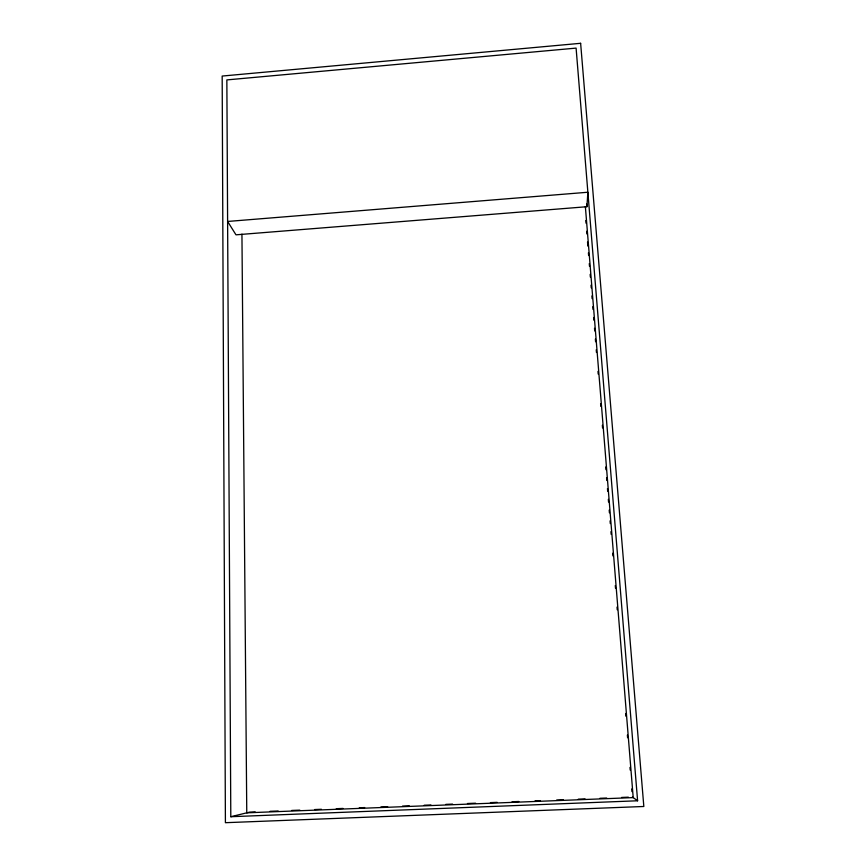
<?xml version="1.0" encoding="UTF-8"?>
<svg xmlns="http://www.w3.org/2000/svg" width="866" height="866" viewBox="0 0 866 866"><rect width="100%" height="100%" fill="white"/><g stroke="black" fill="none" stroke-linecap="round" stroke-linejoin="round"><path stroke-width="1.3" d="M586.91 206.714L587.873 192.241L227.617 221.458L235.985 234.827L586.91 206.714L586.693 204.03M230.8 816.714L637.603 800.779L576.096 48.106L226.849 79.91L230.8 816.714L249.776 812.102L255.189 811.886M270.062 811.301L278.17 810.987M291.69 810.446L299.798 810.132M314.672 809.548L321.427 809.277M336.3 808.692L343.066 808.422M359.282 807.783L364.694 807.567M380.921 806.928L387.676 806.668M402.549 806.073L409.304 805.813M424.178 805.228L430.943 804.958M445.817 804.373L452.572 804.103M467.445 803.518L475.553 803.204M490.427 802.609L497.181 802.349M512.055 801.764L518.821 801.494M535.036 800.855L540.449 800.639M556.676 800L563.43 799.729M578.304 799.145L585.059 798.885M599.932 798.29L606.698 798.03M621.572 797.445L628.326 797.175M632.386 797.012L637.603 800.779M585.362 206.563L633.208 797.608L246.767 812.828L241.939 234.134M585.795 220.505L586.011 223.19M586.672 231.276L586.888 233.972M587.538 242.047L587.862 246.096M588.404 252.829L588.631 255.524M589.281 263.6L589.497 266.295M590.147 274.381L590.363 277.077M591.023 285.152L591.24 287.848M591.889 295.934L592.106 298.629M592.766 306.705L592.983 309.4M593.632 317.486L593.849 320.182M594.509 328.257L594.726 330.953M595.375 339.039L595.592 341.734M596.241 349.81L596.468 352.505M597.984 371.362L598.2 374.058M600.603 403.697L600.82 406.381M602.346 425.238L602.563 427.934M605.713 467.001L605.929 469.697M606.59 477.772L606.806 480.468M607.456 488.554L607.672 491.249M608.333 499.325L608.549 502.02M609.199 510.106L609.415 512.802M610.065 520.877L610.292 523.573M610.941 531.659L611.158 534.354M612.684 553.212L612.901 555.907M615.293 585.535L615.51 588.231M617.036 607.088L617.252 609.783M625.631 713.497L625.847 716.193M627.374 735.05L627.59 737.745M629.983 767.384L630.21 770.08M631.725 788.937L631.942 791.621M580.631 43.3L222.172 76.056L225.409 822.7L643.828 806.484L580.631 43.3"/></g></svg>
